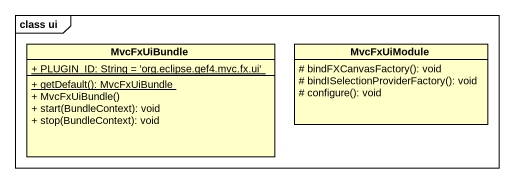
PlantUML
@startuml
mainframe class ui
hide circle
hide empty members
skinparam classAttributeIconSize 0
class MvcFxUiBundle #FFFFC8 {
  {static} + PLUGIN_ID: String = 'org.eclipse.gef4.mvc.fx.ui'
  {static} + getDefault(): MvcFxUiBundle
  + MvcFxUiBundle()
  + start(BundleContext): void
  + stop(BundleContext): void
}
class MvcFxUiModule #FFFFC8 {
  # bindFXCanvasFactory(): void
  # bindISelectionProviderFactory(): void
  # configure(): void
}
@enduml
